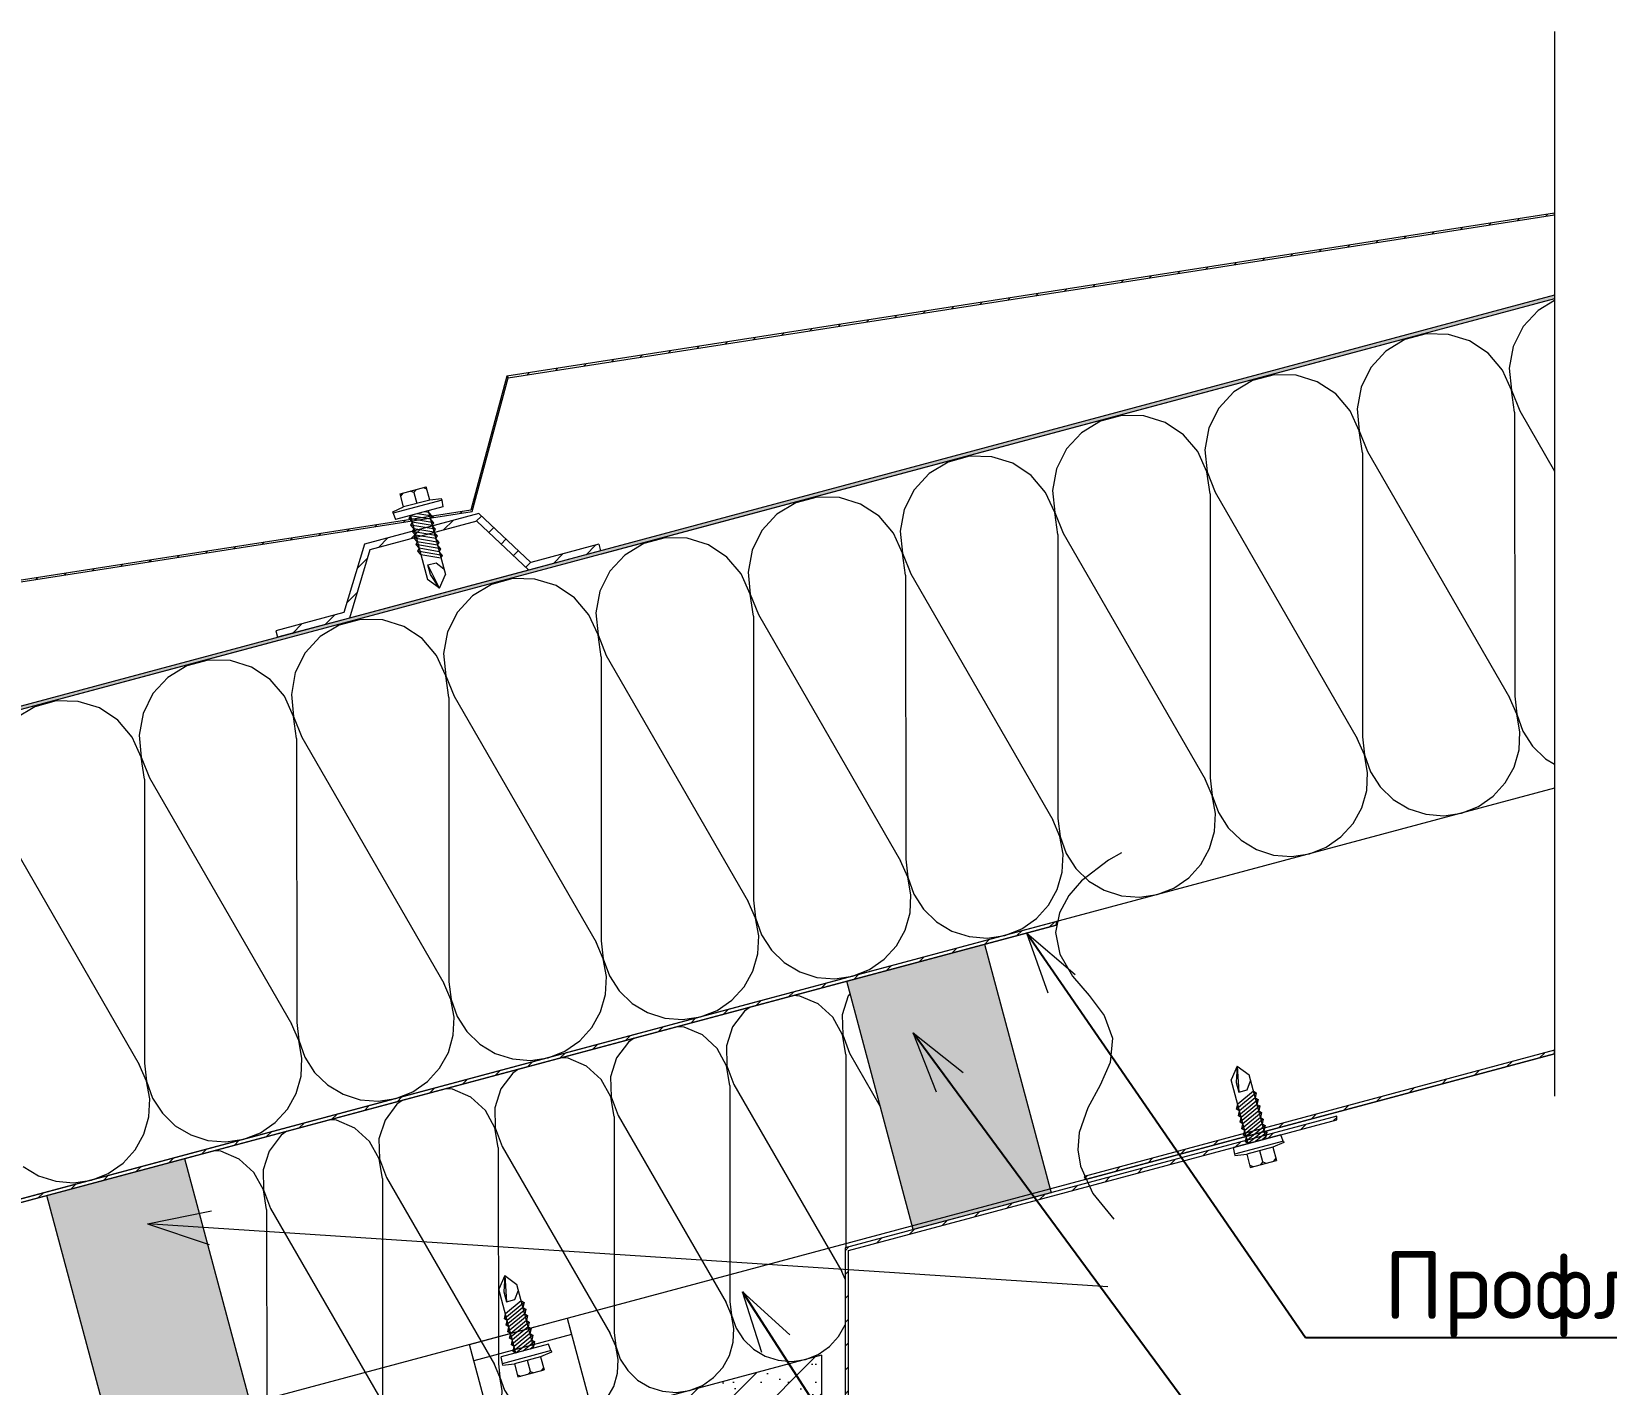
# Model space of a CAD drawing. Header units: millimetres. Extents: x -3689 to 3021565, y -698052 to -604547.
# Drawn here: x 2698088.7 to 2698555.1, y -657143 to -656742.3 of the extents above; entities that cross this region are included whole.
import ezdxf

# ---------------------------------------------------------------- set-up
doc = ezdxf.new("R2010")
doc.units = ezdxf.units.MM
doc.layers.get('0').update_dxf_attribs({"lineweight": 0})
for name, color, linetype in [('_1-1_ Внутренние стены', 7, 'Continuous'), ('_1-2_ Обрешетка металл', 7, 'Continuous'), ('_1-4_ крыши скатные', 7, 'Continuous'), ('_4-1_ Выноски на планах АР Р', 7, 'Continuous')]:
    doc.layers.add(name, color=color, linetype=linetype)
doc.styles.add('стиль1', font='isocpeur.ttf')
doc.linetypes.add('линия разрыва короткая', pattern='A,0,[1,РЎРЎРў СЃРѕ СЃС‚РѕР»РѕРІРѕР№ PDF 10.10.20231.Shx,S=7.936508,R=0,X=0,Y=0],-1000,0', length=1000)
doc.dimstyles.new('СГЕНЕРИР_СТИЛЬ__21', dxfattribs={"dimtxt": 0.18, "dimasz": 18.24, "dimexe": 0.18, "dimexo": 0.0625, "dimgap": 0.09, "dimtad": 0, "dimtih": 1, "dimtoh": 1, "dimdec": 4, "dimzin": 0, "dimdsep": 46, "dimtxsty": 'стиль1', "dimcen": 0.09, "dimadec": 0, "dimazin": 0, "dimtfac": 1, "dimtdec": 4, "dimtmove": 0, "dimatfit": 3, "dimldrblk": 'ARROWHEAD_3', "dimfxl": 1, "dimtolj": 1, "dimtzin": 0, "dimarcsym": 0})
pattern_1 = [(45, (2698238.181, -666585.176), (-3.535534, 3.535534), [])]

# ---------------------------------------------------------------- blocks, each defined once
blk = doc.blocks.new('*X487', base_point=(4900597.01, -34839.12))
at = {"layer": '_1-4_ крыши скатные', "color": 251, "linetype": 'Continuous', "lineweight": 0, "true_color": 0x6a6a6a}
for p, q in [((4900893.66, -25078.79), (4900889.22, -25083.6)), ((4900898.52, -25075.85), (4900893.66, -25078.79)), ((4900889.22, -25083.6), (4900886.29, -25089.47)), ((4900854.19, -25087.47), (4900848.58, -25090.86)), ((4900860.53, -25085.78), (4900854.19, -25087.47)), ((4900867.08, -25085.91), (4900860.53, -25085.78)), ((4900873.34, -25087.86), (4900867.08, -25085.91)), ((4900878.81, -25091.47), (4900873.34, -25087.86)), ((4900848.58, -25090.86), (4900844.14, -25095.68)), ((4900883.06, -25096.46), (4900878.81, -25091.47)), ((4900886.29, -25089.47), (4900885.1, -25095.92)), ((4900844.14, -25095.68), (4900841.21, -25101.55)), ((4900885.75, -25102.44), (4900883.06, -25096.46)), ((4900885.1, -25095.92), (4900885.76, -25102.44)), ((4900809.12, -25099.55), (4900803.51, -25102.94)), ((4900815.45, -25097.85), (4900809.12, -25099.55)), ((4900822, -25097.99), (4900815.45, -25097.85)), ((4900828.26, -25099.94), (4900822, -25097.99)), ((4900833.73, -25103.55), (4900828.26, -25099.94)), ((4900841.21, -25101.55), (4900840.03, -25107.99)), ((4900886.67, -25108.93), (4900885.75, -25102.44)), ((4900885.76, -25102.44), (4900888.21, -25108.52)), ((4900803.51, -25102.94), (4900799.06, -25107.76)), ((4900837.98, -25108.54), (4900833.73, -25103.55)), ((4900764.04, -25111.63), (4900758.43, -25115.02)), ((4900770.37, -25109.93), (4900764.04, -25111.63)), ((4900776.93, -25110.06), (4900770.37, -25109.93)), ((4900783.19, -25112.01), (4900776.93, -25110.06)), ((4900799.06, -25107.76), (4900796.13, -25113.62)), ((4900840.67, -25114.52), (4900837.98, -25108.54)), ((4900840.03, -25107.99), (4900840.68, -25114.52)), ((4900886.67, -25108.93), (4900886.7, -25193.06)), ((4900888.21, -25108.52), (4900898.52, -25126.4)), ((4900758.43, -25115.02), (4900753.99, -25119.84)), ((4900788.66, -25115.63), (4900783.19, -25112.01)), ((4900792.91, -25120.62), (4900788.66, -25115.63)), ((4900796.13, -25113.62), (4900794.95, -25120.07)), ((4900841.6, -25121.01), (4900840.67, -25114.52)), ((4900840.68, -25114.52), (4900843.13, -25120.6)), ((4900753.99, -25119.84), (4900751.06, -25125.7)), ((4900795.6, -25126.6), (4900792.91, -25120.62)), ((4900794.95, -25120.07), (4900795.61, -25126.6)), ((4900841.6, -25121.01), (4900841.63, -25205.14)), ((4900843.13, -25120.6), (4900885.17, -25193.47)), ((4900718.97, -25123.71), (4900713.36, -25127.1)), ((4900725.3, -25122.01), (4900718.97, -25123.71)), ((4900731.85, -25122.14), (4900725.3, -25122.01)), ((4900738.11, -25124.09), (4900731.85, -25122.14)), ((4900743.58, -25127.71), (4900738.11, -25124.09)), ((4900751.06, -25125.7), (4900749.87, -25132.15)), ((4900713.36, -25127.1), (4900708.91, -25131.92)), ((4900747.83, -25132.7), (4900743.58, -25127.71)), ((4900796.52, -25133.09), (4900795.6, -25126.6)), ((4900795.61, -25126.6), (4900798.05, -25132.68)), ((4900680.22, -25134.09), (4900673.89, -25135.79)), ((4900686.78, -25134.22), (4900680.22, -25134.09)), ((4900693.03, -25136.17), (4900686.78, -25134.22)), ((4900708.91, -25131.92), (4900705.98, -25137.78)), ((4900750.52, -25138.68), (4900747.83, -25132.7)), ((4900749.87, -25132.15), (4900750.53, -25138.67)), ((4900796.52, -25133.09), (4900796.55, -25217.22)), ((4900798.05, -25132.68), (4900840.09, -25205.55)), ((4900668.28, -25139.18), (4900663.83, -25143.99)), ((4900673.89, -25135.79), (4900668.28, -25139.18)), ((4900698.5, -25139.78), (4900693.03, -25136.17)), ((4900705.98, -25137.78), (4900704.8, -25144.23)), ((4900751.44, -25145.17), (4900750.52, -25138.68)), ((4900750.53, -25138.67), (4900752.98, -25144.76)), ((4900663.83, -25143.99), (4900660.9, -25149.86)), ((4900702.75, -25144.78), (4900698.5, -25139.78)), ((4900704.8, -25144.23), (4900705.45, -25150.75)), ((4900628.81, -25147.86), (4900623.2, -25151.26)), ((4900635.14, -25146.17), (4900628.81, -25147.86)), ((4900641.7, -25146.3), (4900635.14, -25146.17)), ((4900647.96, -25148.25), (4900641.7, -25146.3)), ((4900653.43, -25151.86), (4900647.96, -25148.25)), ((4900705.44, -25150.75), (4900702.75, -25144.78)), ((4900751.44, -25145.17), (4900751.47, -25229.3)), ((4900752.98, -25144.76), (4900795.02, -25217.63)), ((4900623.2, -25151.26), (4900618.76, -25156.07)), ((4900657.68, -25156.86), (4900653.43, -25151.86)), ((4900660.9, -25149.86), (4900659.72, -25156.31)), ((4900706.37, -25157.24), (4900705.44, -25150.75)), ((4900705.45, -25150.75), (4900707.9, -25156.83)), ((4900590.07, -25158.25), (4900583.74, -25159.94)), ((4900596.62, -25158.38), (4900590.07, -25158.25)), ((4900602.88, -25160.33), (4900596.62, -25158.38)), ((4900618.76, -25156.07), (4900615.83, -25161.94)), ((4900660.37, -25162.83), (4900657.68, -25156.86)), ((4900659.72, -25156.31), (4900660.38, -25162.83)), ((4900706.37, -25157.24), (4900706.4, -25241.37)), ((4900707.9, -25156.83), (4900749.94, -25229.71)), ((4900583.74, -25159.94), (4900578.13, -25163.33)), ((4900608.35, -25163.94), (4900602.88, -25160.33)), ((4900615.83, -25161.94), (4900614.64, -25168.39)), ((4900661.29, -25169.32), (4900660.37, -25162.83)), ((4900660.38, -25162.83), (4900662.82, -25168.91)), ((4900578.13, -25163.33), (4900573.68, -25168.15)), ((4900612.6, -25168.93), (4900608.35, -25163.94)), ((4900538.66, -25172.02), (4900533.05, -25175.41)), ((4900544.99, -25170.32), (4900538.66, -25172.02)), ((4900551.55, -25170.46), (4900544.99, -25170.32)), ((4900557.8, -25172.41), (4900551.55, -25170.46)), ((4900573.68, -25168.15), (4900570.75, -25174.02)), ((4900615.29, -25174.91), (4900612.6, -25168.93)), ((4900614.64, -25168.39), (4900615.3, -25174.91)), ((4900661.29, -25169.32), (4900661.32, -25253.45)), ((4900662.82, -25168.91), (4900704.86, -25241.78)), ((4900533.05, -25175.41), (4900528.6, -25180.23)), ((4900563.27, -25176.02), (4900557.8, -25172.41)), ((4900567.52, -25181.01), (4900563.27, -25176.02)), ((4900570.75, -25174.02), (4900569.57, -25180.46)), ((4900616.21, -25181.4), (4900615.29, -25174.91)), ((4900615.3, -25174.91), (4900617.75, -25180.99)), ((4900528.6, -25180.23), (4900525.67, -25186.09)), ((4900570.21, -25186.99), (4900567.52, -25181.01)), ((4900569.57, -25180.46), (4900570.22, -25186.99)), ((4900616.21, -25181.4), (4900616.24, -25265.53)), ((4900617.75, -25180.99), (4900659.79, -25253.86)), ((4900493.58, -25184.1), (4900487.97, -25187.49)), ((4900499.91, -25182.4), (4900493.58, -25184.1)), ((4900506.47, -25182.53), (4900499.91, -25182.4)), ((4900512.73, -25184.48), (4900506.47, -25182.53)), ((4900518.2, -25188.1), (4900512.73, -25184.48)), ((4900525.67, -25186.09), (4900524.49, -25192.54)), ((4900487.97, -25187.49), (4900483.53, -25192.31)), ((4900522.45, -25193.09), (4900518.2, -25188.1)), ((4900571.14, -25193.48), (4900570.21, -25186.99)), ((4900570.22, -25186.99), (4900572.67, -25193.07)), ((4900454.84, -25194.48), (4900448.51, -25196.18)), ((4900461.39, -25194.61), (4900454.84, -25194.48)), ((4900467.65, -25196.56), (4900461.39, -25194.61)), ((4900483.53, -25192.31), (4900480.6, -25198.17)), ((4900525.14, -25199.07), (4900522.45, -25193.09)), ((4900524.49, -25192.54), (4900525.15, -25199.06)), ((4900571.14, -25193.48), (4900571.17, -25277.61)), ((4900572.67, -25193.07), (4900614.71, -25265.94)), ((4900887.29, -25198.36), (4900885.17, -25193.47)), ((4900886.7, -25193.06), (4900887.31, -25198.36)), ((4900448.51, -25196.18), (4900442.9, -25199.57)), ((4900473.12, -25200.18), (4900467.65, -25196.56)), ((4900477.37, -25205.17), (4900473.12, -25200.18)), ((4900480.6, -25198.17), (4900479.41, -25204.62)), ((4900526.06, -25205.56), (4900525.14, -25199.07)), ((4900525.15, -25199.06), (4900527.59, -25205.15)), ((4900888.24, -25203.61), (4900887.29, -25198.36)), ((4900887.31, -25198.36), (4900889.11, -25203.38)), ((4900479.41, -25204.62), (4900480.07, -25211.14)), ((4900887.98, -25208.94), (4900888.24, -25203.61)), ((4900889.11, -25203.38), (4900892, -25207.86)), ((4900480.06, -25211.15), (4900477.37, -25205.17)), ((4900526.06, -25205.56), (4900526.09, -25289.69)), ((4900527.59, -25205.15), (4900569.63, -25278.02)), ((4900842.21, -25210.44), (4900840.09, -25205.55)), ((4900841.63, -25205.14), (4900842.24, -25210.44)), ((4900886.51, -25214.06), (4900887.98, -25208.94)), ((4900892, -25207.86), (4900895.83, -25211.57)), ((4900480.98, -25217.64), (4900480.06, -25211.15)), ((4900480.07, -25211.14), (4900482.52, -25217.23)), ((4900843.17, -25215.69), (4900842.21, -25210.44)), ((4900842.24, -25210.44), (4900844.03, -25215.46)), ((4900883.92, -25218.73), (4900886.51, -25214.06)), ((4900895.83, -25211.57), (4900898.52, -25213.18)), ((4900480.98, -25217.64), (4900481.01, -25301.77)), ((4900482.52, -25217.23), (4900524.56, -25290.1)), ((4900797.14, -25222.52), (4900795.02, -25217.63)), ((4900796.55, -25217.22), (4900797.16, -25222.51)), ((4900842.9, -25221.02), (4900843.17, -25215.69)), ((4900844.03, -25215.46), (4900846.92, -25219.94)), ((4900880.34, -25222.68), (4900883.92, -25218.73)), ((4900798.09, -25227.77), (4900797.14, -25222.52)), ((4900797.16, -25222.51), (4900798.96, -25227.54)), ((4900841.44, -25226.14), (4900842.9, -25221.02)), ((4900846.92, -25219.94), (4900850.76, -25223.65)), ((4900850.76, -25223.65), (4900855.33, -25226.39)), ((4900875.96, -25225.71), (4900880.34, -25222.68)), ((4900797.83, -25233.09), (4900798.09, -25227.77)), ((4900798.96, -25227.54), (4900801.85, -25232.02)), ((4900838.85, -25230.8), (4900841.44, -25226.14)), ((4900855.33, -25226.39), (4900860.41, -25228.02)), ((4900860.41, -25228.02), (4900865.72, -25228.45)), ((4900865.72, -25228.45), (4900871, -25227.67)), ((4900871, -25227.67), (4900875.96, -25225.71)), ((4900437.44, -25229.3), (4900479.48, -25302.18)), ((4900752.06, -25234.6), (4900749.94, -25229.71)), ((4900751.47, -25229.3), (4900752.08, -25234.59)), ((4900801.85, -25232.02), (4900805.68, -25235.72)), ((4900835.27, -25234.75), (4900838.85, -25230.8)), ((4900753.01, -25239.85), (4900752.06, -25234.6)), ((4900752.08, -25234.59), (4900753.88, -25239.61)), ((4900796.36, -25238.22), (4900797.83, -25233.09)), ((4900805.68, -25235.72), (4900810.25, -25238.46)), ((4900830.88, -25237.79), (4900835.27, -25234.75)), ((4900706.98, -25246.68), (4900704.86, -25241.78)), ((4900706.4, -25241.37), (4900707.01, -25246.67)), ((4900752.75, -25245.17), (4900753.01, -25239.85)), ((4900753.88, -25239.61), (4900756.77, -25244.09)), ((4900793.77, -25242.88), (4900796.36, -25238.22)), ((4900810.25, -25238.46), (4900815.33, -25240.1)), ((4900815.33, -25240.1), (4900820.65, -25240.53)), ((4900820.65, -25240.53), (4900825.92, -25239.75)), ((4900825.92, -25239.75), (4900830.88, -25237.79)), ((4900707.94, -25251.92), (4900706.98, -25246.68)), ((4900707.01, -25246.67), (4900708.8, -25251.69)), ((4900751.28, -25250.3), (4900752.75, -25245.17)), ((4900756.77, -25244.09), (4900760.6, -25247.8)), ((4900785.8, -25249.87), (4900790.19, -25246.83)), ((4900790.19, -25246.83), (4900793.77, -25242.88)), ((4900748.69, -25254.96), (4900751.28, -25250.3)), ((4900760.6, -25247.8), (4900765.18, -25250.54)), ((4900765.18, -25250.54), (4900770.26, -25252.17)), ((4900780.84, -25251.83), (4900785.8, -25249.87)), ((4900661.91, -25258.76), (4900659.79, -25253.86)), ((4900661.32, -25253.45), (4900661.93, -25258.75)), ((4900707.67, -25257.25), (4900707.94, -25251.92)), ((4900708.8, -25251.69), (4900711.7, -25256.17)), ((4900711.7, -25256.17), (4900715.53, -25259.88)), ((4900745.11, -25258.91), (4900748.69, -25254.96)), ((4900770.26, -25252.17), (4900775.57, -25252.61)), ((4900775.57, -25252.61), (4900780.84, -25251.83)), ((4900662.86, -25264), (4900661.91, -25258.76)), ((4900661.93, -25258.75), (4900663.73, -25263.77)), ((4900706.21, -25262.38), (4900707.67, -25257.25)), ((4900715.53, -25259.88), (4900720.1, -25262.62)), ((4900740.73, -25261.94), (4900745.11, -25258.91)), ((4900616.24, -25265.53), (4900616.85, -25270.83)), ((4900662.6, -25269.33), (4900662.86, -25264)), ((4900663.73, -25263.77), (4900666.62, -25268.25)), ((4900703.62, -25267.04), (4900706.21, -25262.38)), ((4900720.1, -25262.62), (4900725.18, -25264.25)), ((4900725.18, -25264.25), (4900730.49, -25264.69)), ((4900730.49, -25264.69), (4900735.77, -25263.9)), ((4900735.77, -25263.9), (4900740.73, -25261.94)), ((4900616.83, -25270.83), (4900614.71, -25265.94)), ((4900661.13, -25274.46), (4900662.6, -25269.33)), ((4900666.62, -25268.25), (4900670.45, -25271.96)), ((4900700.04, -25270.99), (4900703.62, -25267.04)), ((4900617.78, -25276.08), (4900616.83, -25270.83)), ((4900616.85, -25270.83), (4900618.65, -25275.85)), ((4900658.54, -25279.12), (4900661.13, -25274.46)), ((4900670.45, -25271.96), (4900675.03, -25274.7)), ((4900675.03, -25274.7), (4900680.1, -25276.33)), ((4900690.69, -25275.98), (4900695.65, -25274.02)), ((4900695.65, -25274.02), (4900700.04, -25270.99)), ((4900571.75, -25282.91), (4900569.63, -25278.02)), ((4900571.17, -25277.61), (4900571.78, -25282.91)), ((4900617.52, -25281.41), (4900617.78, -25276.08)), ((4900618.65, -25275.85), (4900621.54, -25280.33)), ((4900654.96, -25283.07), (4900658.54, -25279.12)), ((4900680.1, -25276.33), (4900685.42, -25276.77)), ((4900685.42, -25276.77), (4900690.69, -25275.98)), ((4900572.71, -25288.16), (4900571.75, -25282.91)), ((4900571.78, -25282.91), (4900573.57, -25287.93)), ((4900616.05, -25286.53), (4900617.52, -25281.41)), ((4900621.54, -25280.33), (4900625.37, -25284.04)), ((4900625.37, -25284.04), (4900629.95, -25286.78)), ((4900650.57, -25286.1), (4900654.96, -25283.07)), ((4900572.44, -25293.48), (4900572.71, -25288.16)), ((4900573.57, -25287.93), (4900576.47, -25292.41)), ((4900613.46, -25291.19), (4900616.05, -25286.53)), ((4900629.95, -25286.78), (4900635.03, -25288.41)), ((4900635.03, -25288.41), (4900640.34, -25288.84)), ((4900640.34, -25288.84), (4900645.61, -25288.06)), ((4900645.61, -25288.06), (4900650.57, -25286.1)), ((4900526.68, -25294.99), (4900524.56, -25290.1)), ((4900526.09, -25289.69), (4900526.7, -25294.98)), ((4900570.98, -25298.61), (4900572.44, -25293.48)), ((4900576.47, -25292.41), (4900580.3, -25296.11)), ((4900609.88, -25295.15), (4900613.46, -25291.19)), ((4900527.63, -25300.24), (4900526.68, -25294.99)), ((4900526.7, -25294.98), (4900528.5, -25300)), ((4900580.3, -25296.11), (4900584.87, -25298.86)), ((4900600.54, -25300.14), (4900605.5, -25298.18)), ((4900605.5, -25298.18), (4900609.88, -25295.15)), ((4900481.6, -25307.07), (4900479.48, -25302.18)), ((4900481.01, -25301.77), (4900481.62, -25307.06)), ((4900527.37, -25305.56), (4900527.63, -25300.24)), ((4900528.5, -25300), (4900531.39, -25304.49)), ((4900568.39, -25303.27), (4900570.98, -25298.61)), ((4900584.87, -25298.86), (4900589.95, -25300.49)), ((4900589.95, -25300.49), (4900595.26, -25300.92)), ((4900595.26, -25300.92), (4900600.54, -25300.14)), ((4900482.55, -25312.32), (4900481.6, -25307.07)), ((4900481.62, -25307.06), (4900483.42, -25312.08)), ((4900525.9, -25310.69), (4900527.37, -25305.56)), ((4900531.39, -25304.49), (4900535.22, -25308.19)), ((4900560.42, -25310.26), (4900564.81, -25307.22)), ((4900564.81, -25307.22), (4900568.39, -25303.27)), ((4900483.42, -25312.08), (4900486.31, -25316.56)), ((4900523.31, -25315.35), (4900525.9, -25310.69)), ((4900535.22, -25308.19), (4900539.8, -25310.93)), ((4900539.8, -25310.93), (4900544.87, -25312.56)), ((4900550.19, -25313), (4900555.46, -25312.22)), ((4900555.46, -25312.22), (4900560.42, -25310.26)), ((4900482.29, -25317.64), (4900482.55, -25312.32)), ((4900486.31, -25316.56), (4900490.14, -25320.27)), ((4900519.73, -25319.3), (4900523.31, -25315.35)), ((4900544.87, -25312.56), (4900550.19, -25313)), ((4900480.83, -25322.77), (4900482.29, -25317.64)), ((4900490.14, -25320.27), (4900494.72, -25323.01)), ((4900515.34, -25322.34), (4900519.73, -25319.3)), ((4900478.23, -25327.43), (4900480.83, -25322.77)), ((4900494.72, -25323.01), (4900499.8, -25324.64)), ((4900499.8, -25324.64), (4900505.11, -25325.08)), ((4900505.11, -25325.08), (4900510.39, -25324.3)), ((4900510.39, -25324.3), (4900515.34, -25322.34)), ((4900474.65, -25331.38), (4900478.23, -25327.43)), ((4900445.07, -25332.35), (4900449.64, -25335.09)), ((4900449.64, -25335.09), (4900454.72, -25336.72)), ((4900465.31, -25336.37), (4900470.27, -25334.41)), ((4900470.27, -25334.41), (4900474.65, -25331.38)), ((4900454.72, -25336.72), (4900460.03, -25337.16)), ((4900460.03, -25337.16), (4900465.31, -25336.37))]:
    blk.add_line(p, q, dxfattribs=at)
blk = doc.blocks.new('*X488', base_point=(4900597.01, -34839.12))
at = {"layer": '_1-4_ крыши скатные', "color": 251, "linetype": 'Continuous', "lineweight": 0, "true_color": 0x6a6a6a}
for p, q in [((4900675.06, -25281.9), (4900673.02, -25281.75)), ((4900680.47, -25284.22), (4900675.06, -25281.9)), ((4900684.83, -25288.17), (4900680.47, -25284.22)), ((4900689.39, -25281.83), (4900687.6, -25287.43)), ((4900689.92, -25281.13), (4900689.39, -25281.83)), ((4900658.63, -25286.3), (4900655.1, -25291.01)), ((4900660.33, -25285.15), (4900658.63, -25286.3)), ((4900687.65, -25293.34), (4900684.83, -25288.17)), ((4900687.6, -25287.43), (4900687.74, -25293.32)), ((4900640.77, -25291.09), (4900638.73, -25290.94)), ((4900646.18, -25293.4), (4900640.77, -25291.09)), ((4900650.54, -25297.36), (4900646.18, -25293.4)), ((4900655.1, -25291.01), (4900653.31, -25296.62)), ((4900688.63, -25299.14), (4900687.65, -25293.34)), ((4900687.74, -25293.32), (4900689.79, -25298.83)), ((4900624.34, -25295.49), (4900620.81, -25300.2)), ((4900626.04, -25294.34), (4900624.34, -25295.49)), ((4900653.36, -25302.53), (4900650.54, -25297.36)), ((4900653.31, -25296.62), (4900653.45, -25302.5)), ((4900606.48, -25300.28), (4900604.44, -25300.13)), ((4900611.89, -25302.59), (4900606.48, -25300.28)), ((4900616.25, -25306.55), (4900611.89, -25302.59)), ((4900620.81, -25300.2), (4900619.02, -25305.81)), ((4900654.34, -25308.33), (4900653.36, -25302.53)), ((4900653.45, -25302.5), (4900655.5, -25308.02)), ((4900688.63, -25299.14), (4900688.65, -25356.42)), ((4900689.79, -25298.83), (4900698.88, -25314.58)), ((4900590.05, -25304.68), (4900586.52, -25309.39)), ((4900591.75, -25303.53), (4900590.05, -25304.68)), ((4900619.07, -25311.72), (4900616.25, -25306.55)), ((4900619.02, -25305.81), (4900619.16, -25311.69)), ((4900572.19, -25309.46), (4900570.15, -25309.32)), ((4900577.6, -25311.78), (4900572.19, -25309.46)), ((4900581.96, -25315.74), (4900577.6, -25311.78)), ((4900586.52, -25309.39), (4900584.73, -25315)), ((4900620.05, -25317.52), (4900619.07, -25311.72)), ((4900619.16, -25311.69), (4900621.21, -25317.21)), ((4900654.34, -25308.33), (4900654.36, -25372.33)), ((4900655.5, -25308.02), (4900687.48, -25363.46)), ((4900555.76, -25313.87), (4900552.23, -25318.58)), ((4900557.46, -25312.72), (4900555.76, -25313.87)), ((4900584.78, -25320.9), (4900581.96, -25315.74)), ((4900584.73, -25315), (4900584.87, -25320.88)), ((4900537.9, -25318.65), (4900535.85, -25318.51)), ((4900543.31, -25320.97), (4900537.9, -25318.65)), ((4900547.67, -25324.93), (4900543.31, -25320.97)), ((4900552.23, -25318.58), (4900550.44, -25324.18)), ((4900585.76, -25326.71), (4900584.78, -25320.9)), ((4900584.87, -25320.88), (4900586.92, -25326.4)), ((4900620.05, -25317.52), (4900620.07, -25381.52)), ((4900621.21, -25317.21), (4900653.19, -25372.64)), ((4900521.47, -25323.06), (4900517.94, -25327.77)), ((4900523.17, -25321.91), (4900521.47, -25323.06)), ((4900550.49, -25330.09), (4900547.67, -25324.93)), ((4900550.44, -25324.18), (4900550.58, -25330.07)), ((4900503.61, -25327.84), (4900501.56, -25327.69)), ((4900509.02, -25330.16), (4900503.61, -25327.84)), ((4900513.38, -25334.12), (4900509.02, -25330.16)), ((4900517.94, -25327.77), (4900516.15, -25333.37)), ((4900551.47, -25335.9), (4900550.49, -25330.09)), ((4900550.58, -25330.07), (4900552.63, -25335.58)), ((4900585.76, -25326.71), (4900585.78, -25390.71)), ((4900586.92, -25326.4), (4900618.9, -25381.83)), ((4900516.2, -25339.28), (4900513.38, -25334.12)), ((4900516.15, -25333.37), (4900516.29, -25339.26)), ((4900552.63, -25335.58), (4900584.61, -25391.02)), ((4900517.18, -25345.08), (4900516.2, -25339.28)), ((4900516.29, -25339.26), (4900518.34, -25344.77)), ((4900551.47, -25335.9), (4900551.49, -25399.9)), ((4900518.34, -25344.77), (4900550.32, -25400.21)), ((4900517.18, -25345.08), (4900517.2, -25402.36)), ((4900688.45, -25365.69), (4900687.48, -25363.46)), ((4900654.81, -25376.37), (4900653.19, -25372.64)), ((4900654.36, -25372.33), (4900654.82, -25376.36)), ((4900655.53, -25380.36), (4900654.81, -25376.37)), ((4900654.82, -25376.36), (4900656.19, -25380.18)), ((4900620.52, -25385.55), (4900618.9, -25381.83)), ((4900620.07, -25381.52), (4900620.53, -25385.55)), ((4900655.33, -25384.41), (4900655.53, -25380.36)), ((4900656.19, -25380.18), (4900658.39, -25383.59)), ((4900686.54, -25382.67), (4900688.45, -25379.22)), ((4900621.24, -25389.54), (4900620.52, -25385.55)), ((4900620.53, -25385.55), (4900621.9, -25389.37)), ((4900654.22, -25388.31), (4900655.33, -25384.41)), ((4900658.39, -25383.59), (4900661.31, -25386.41)), ((4900661.31, -25386.41), (4900664.79, -25388.49)), ((4900680.48, -25387.98), (4900683.81, -25385.67)), ((4900683.81, -25385.67), (4900686.54, -25382.67)), ((4900586.23, -25394.74), (4900584.61, -25391.02)), ((4900585.78, -25390.71), (4900586.24, -25394.74)), ((4900621.04, -25393.6), (4900621.24, -25389.54)), ((4900621.9, -25389.37), (4900624.1, -25392.78)), ((4900652.25, -25391.85), (4900654.22, -25388.31)), ((4900664.79, -25388.49), (4900668.65, -25389.73)), ((4900668.65, -25389.73), (4900672.69, -25390.07)), ((4900672.69, -25390.07), (4900676.7, -25389.47)), ((4900676.7, -25389.47), (4900680.48, -25387.98)), ((4900586.95, -25398.73), (4900586.23, -25394.74)), ((4900586.24, -25394.74), (4900587.61, -25398.56)), ((4900619.93, -25397.5), (4900621.04, -25393.6)), ((4900624.1, -25392.78), (4900627.02, -25395.6)), ((4900627.02, -25395.6), (4900630.5, -25397.68)), ((4900646.19, -25397.17), (4900649.52, -25394.86)), ((4900649.52, -25394.86), (4900652.25, -25391.85)), ((4900551.93, -25403.93), (4900550.32, -25400.21)), ((4900551.49, -25399.9), (4900551.95, -25403.92)), ((4900586.75, -25402.78), (4900586.95, -25398.73)), ((4900587.61, -25398.56), (4900589.81, -25401.96)), ((4900617.95, -25401.04), (4900619.93, -25397.5)), ((4900630.5, -25397.68), (4900634.36, -25398.92)), ((4900634.36, -25398.92), (4900638.4, -25399.25)), ((4900638.4, -25399.25), (4900642.41, -25398.66)), ((4900642.41, -25398.66), (4900646.19, -25397.17)), ((4900512.55, -25403.37), (4900512.67, -25403.57)), ((4900552.66, -25407.92), (4900551.93, -25403.93)), ((4900551.95, -25403.92), (4900553.32, -25407.74)), ((4900585.64, -25406.68), (4900586.75, -25402.78)), ((4900589.81, -25401.96), (4900592.73, -25404.78)), ((4900592.73, -25404.78), (4900596.2, -25406.87)), ((4900611.89, -25406.36), (4900615.23, -25404.05)), ((4900615.23, -25404.05), (4900617.95, -25401.04)), ((4900552.46, -25411.97), (4900552.66, -25407.92)), ((4900553.32, -25407.74), (4900555.52, -25411.15)), ((4900583.66, -25410.23), (4900585.64, -25406.68)), ((4900596.2, -25406.87), (4900600.07, -25408.11)), ((4900600.07, -25408.11), (4900604.11, -25408.44)), ((4900604.11, -25408.44), (4900608.12, -25407.85)), ((4900608.12, -25407.85), (4900611.89, -25406.36)), ((4900551.35, -25415.87), (4900552.46, -25411.97)), ((4900555.52, -25411.15), (4900558.43, -25413.97)), ((4900558.43, -25413.97), (4900561.91, -25416.06)), ((4900577.6, -25415.54), (4900580.94, -25413.24)), ((4900580.94, -25413.24), (4900583.66, -25410.23)), ((4900546.65, -25422.42), (4900549.37, -25419.42)), ((4900549.37, -25419.42), (4900551.35, -25415.87)), ((4900561.91, -25416.06), (4900565.78, -25417.3)), ((4900565.78, -25417.3), (4900569.82, -25417.63)), ((4900569.82, -25417.63), (4900573.83, -25417.03)), ((4900573.83, -25417.03), (4900577.6, -25415.54)), ((4900525.89, -25424.21), (4900527.62, -25425.25)), ((4900543.31, -25424.73), (4900546.65, -25422.42)), ((4900527.62, -25425.25), (4900531.49, -25426.49)), ((4900531.49, -25426.49), (4900535.53, -25426.82)), ((4900535.53, -25426.82), (4900539.54, -25426.22)), ((4900539.54, -25426.22), (4900543.31, -25424.73))]:
    blk.add_line(p, q, dxfattribs=at)
blk = doc.blocks.new('ARROWHEAD_3')
at = {"color": 0, "linetype": 'Continuous', "lineweight": 0}
blk.add_line((0, 0), (-1, 0), dxfattribs=at)
at = {"color": 0, "linetype": 'Continuous', "lineweight": 0, "flags": 128}
blk.add_lwpolyline([(-1, 0.2679), (0, 0), (-1, -0.2679)], dxfattribs=at)

msp = doc.modelspace()

# ---------------------------------------------------------------- hatches: boundary and pattern name
at = {"linetype": 'Continuous', "lineweight": 0, "true_color": 0xf2f2f2}
for points in [[(2698330.1089, -657023.5435), (2698370.9212, -657012.6079), (2698390.634, -657086.1769), (2698349.8216, -657097.1125)], [(2698093.2562, -657087.008), (2698134.0685, -657076.0724), (2698153.7813, -657149.6414), (2698112.969, -657160.577)]]:
    msp.add_hatch(color=7, dxfattribs=at).paths.add_polyline_path(points)
at = {"layer": '_1-1_ Внутренние стены', "linetype": 'Continuous', "lineweight": 0}
h = msp.add_hatch(dxfattribs=at)
h.set_pattern_fill('ГАЗОБЕТОН_0004', style=0, pattern_type=2)
h.set_pattern_definition([(45, (2698238.181, -666585.176), (-6.363961, 6.363961), []), (90, (2698231.817, -666578.812), (-8.1, 0), [0, -5.4, 0, -8.1]), (155, (2698238.181, -666572.448), (3.423208, 7.341093), [0, -3.96, 0, -6.84])])
h.paths.add_polyline_path([(2698322.6057, -657331.854), (2698322.6057, -657134.258), (2698172.6057, -657174.4503), (2698172.6057, -657331.854)])
at = {"layer": '_1-2_ Обрешетка металл', "linetype": 'Continuous', "lineweight": 0}
h = msp.add_hatch(dxfattribs=at)
h.set_pattern_fill('_1__МЕТАЛЛЫ_ГОСТ_0004', style=0, pattern_type=2)
h.set_pattern_definition(pattern_1)
h.paths.add_polyline_path([(2698187.3316, -656894.0855), (2698181.2535, -656914.3491), (2698161.0807, -656919.7544), (2698161.5983, -656921.6863), (2698182.8487, -656915.9923), (2698188.9267, -656895.7287), (2698220.5791, -656887.2475), (2698235.9746, -656901.7572), (2698257.225, -656896.0632), (2698256.7073, -656894.1313), (2698236.5345, -656899.5366), (2698221.139, -656885.0269)])
at = {"layer": '_1-4_ крыши скатные', "linetype": 'Continuous', "lineweight": 0}
h = msp.add_hatch(dxfattribs=at)
h.set_pattern_fill('_1__МЕТАЛЛЫ_ГОСТ_0004', style=0, pattern_type=2)
h.set_pattern_definition(pattern_1)
h.paths.add_polyline_path([(2698229.5055, -656844.3765), (2698229.9036, -656844.8205), (2698539.6872, -656796.5971), (2698539.6872, -656796.0911)])
at = {"layer": '_1-4_ крыши скатные', "linetype": 'Continuous', "lineweight": 0, "true_color": 0xe9e9e9}
msp.add_hatch(color=254, dxfattribs=at).paths.add_polyline_path([(2698539.6872, -656820.378), (2697936.6751, -656981.9545), (2697936.6751, -656982.9898), (2698539.6872, -656821.4133)])
at = {"layer": '_1-4_ крыши скатные', "linetype": 'Continuous', "lineweight": 0}
h = msp.add_hatch(dxfattribs=at)
h.set_pattern_fill('_1__МЕТАЛЛЫ_ГОСТ_0004', style=0, pattern_type=2)
h.set_pattern_definition(pattern_1)
h.paths.add_polyline_path([(2697936.6751, -656928.4262), (2698219.2129, -656884.4441), (2698229.9036, -656844.8205), (2698229.5055, -656844.3765), (2698218.8148, -656884), (2697936.6751, -656927.9202)])
h = msp.add_hatch(dxfattribs=at)
h.set_pattern_fill('_1__МЕТАЛЛЫ_ГОСТ_0004', style=0, pattern_type=2)
h.set_pattern_definition(pattern_1)
h.paths.add_polyline_path([(2697936.6751, -657128.9638), (2698392.1103, -657006.9303), (2698392.3037, -657005.8431), (2697936.6751, -657127.9284)])
h = msp.add_hatch(dxfattribs=at)
h.set_pattern_fill('_1__МЕТАЛЛЫ_ГОСТ_0004', style=0, pattern_type=2)
h.set_pattern_definition(pattern_1)
h.paths.add_polyline_path([(2698400.7743, -657082.2545), (2698539.6872, -657045.0329), (2698539.6872, -657043.9976), (2698400.3596, -657081.3303)])
h = msp.add_hatch(dxfattribs=at)
h.set_pattern_fill('_1__МЕТАЛЛЫ_ГОСТ_0004', style=0, pattern_type=2)
h.set_pattern_definition(pattern_1)
h.paths.add_polyline_path([(2698327.0835, -657259.2621), (2698327.0835, -657276.5202), (2698328.0835, -657276.5202), (2698329.6185, -657276.5202), (2698330.6186, -657276.5202), (2698330.6186, -657103.2933), (2698475.1787, -657064.5585), (2698475.1787, -657063.5232), (2698329.6185, -657102.5259), (2698329.6185, -657103.5612), (2698329.6185, -657275.5201), (2698328.0835, -657275.5201), (2698328.0835, -657259.2621)])

# ---------------------------------------------------------------- linework, layer by layer
at = {"color": 7, "linetype": 'линия разрыва короткая', "lineweight": 0, "ltscale": 0.1}
msp.add_line((2698539.6872, -656742.2629), (2698539.6872, -657057.5897), dxfattribs=at)
at = {"color": 7, "linetype": 'Continuous', "lineweight": 0}
for p, q in [((2698197.8761, -656879.2236), (2698205.6036, -656877.1535)), ((2698198.0395, -656879.8333), (2698198.7294, -656878.995)), ((2698201.9032, -656878.7983), (2698200.8865, -656878.4171)), ((2698201.9032, -656878.7983), (2698202.5932, -656877.9599)), ((2698201.9032, -656878.7983), (2698202.7749, -656882.0523)), ((2698205.767, -656877.7632), (2698204.7503, -656877.3821)), ((2698206.6387, -656881.0172), (2698205.6036, -656877.1535)), ((2698195.6691, -656884.5109), (2698198.9112, -656883.0874)), ((2698210.2783, -656881.0775), (2698195.7892, -656884.959)), ((2698210.5602, -656883.0724), (2698196.5423, -656886.8278)), ((2698198.9112, -656883.0874), (2698197.8761, -656879.2236)), ((2698206.6387, -656881.0172), (2698198.9112, -656883.0874)), ((2698210.1582, -656880.6294), (2698206.6387, -656881.0172)), ((2698210.2783, -656881.0775), (2698210.1582, -656880.6294)), ((2698210.2173, -656881.0938), (2698210.5602, -656883.0724)), ((2698195.7892, -656884.959), (2698195.6691, -656884.5109)), ((2698195.8501, -656884.9427), (2698196.5423, -656886.8278)), ((2698200.8949, -656885.6617), (2698200.4096, -656886.5022)), ((2698207.8611, -656887.7588), (2698200.4096, -656886.5022)), ((2698200.4096, -656886.5022), (2698201.4125, -656887.5936)), ((2698200.8949, -656885.6617), (2698205.9523, -656904.5402)), ((2698206.8583, -656886.6674), (2698200.8949, -656885.6617)), ((2698201.4125, -656887.5936), (2698200.9272, -656888.4341)), ((2698208.3786, -656889.6907), (2698200.9272, -656888.4341)), ((2698200.9272, -656888.4341), (2698201.93, -656889.5255)), ((2698207.3758, -656888.5993), (2698201.4125, -656887.5936)), ((2698207.3436, -656885.8269), (2698203.0077, -656885.0957)), ((2698206.3407, -656884.7355), (2698205.1205, -656884.5297)), ((2698206.2076, -656884.2385), (2698211.265, -656903.117)), ((2698207.3436, -656885.8269), (2698206.3407, -656884.7355)), ((2698206.8583, -656886.6674), (2698207.3436, -656885.8269)), ((2698207.8611, -656887.7588), (2698206.8583, -656886.6674)), ((2698207.3758, -656888.5993), (2698207.8611, -656887.7588)), ((2698201.93, -656889.5255), (2698201.4447, -656890.3659)), ((2698208.8962, -656891.6226), (2698201.4447, -656890.3659)), ((2698201.4447, -656890.3659), (2698202.4475, -656891.4574)), ((2698207.8933, -656890.5311), (2698201.93, -656889.5255)), ((2698202.4475, -656891.4574), (2698201.9622, -656892.2978)), ((2698209.4137, -656893.5544), (2698201.9622, -656892.2978)), ((2698201.9622, -656892.2978), (2698202.9651, -656893.3892)), ((2698208.4109, -656892.463), (2698202.4475, -656891.4574)), ((2698208.3786, -656889.6907), (2698207.3758, -656888.5993)), ((2698207.8933, -656890.5311), (2698208.3786, -656889.6907)), ((2698208.8962, -656891.6226), (2698207.8933, -656890.5311)), ((2698208.4109, -656892.463), (2698208.8962, -656891.6226)), ((2698209.4137, -656893.5544), (2698208.4109, -656892.463)), ((2698202.9651, -656893.3892), (2698202.4798, -656894.2297)), ((2698209.9312, -656895.4863), (2698202.4798, -656894.2297)), ((2698202.4798, -656894.2297), (2698203.4826, -656895.3211)), ((2698208.9284, -656894.3949), (2698202.9651, -656893.3892)), ((2698203.4826, -656895.3211), (2698202.9973, -656896.1616)), ((2698210.4488, -656897.4182), (2698202.9973, -656896.1616)), ((2698202.9973, -656896.1616), (2698204.0001, -656897.253)), ((2698209.4459, -656896.3268), (2698203.4826, -656895.3211)), ((2698209.9635, -656898.2586), (2698204.0001, -656897.253)), ((2698208.9284, -656894.3949), (2698209.4137, -656893.5544)), ((2698209.9312, -656895.4863), (2698208.9284, -656894.3949)), ((2698209.4459, -656896.3268), (2698209.9312, -656895.4863)), ((2698210.4488, -656897.4182), (2698209.4459, -656896.3268)), ((2698209.9635, -656898.2586), (2698210.4488, -656897.4182)), ((2698206.0687, -656900.2315), (2698208.518, -656899.5753)), ((2698206.8417, -656903.1169), (2698206.0687, -656900.2315)), ((2698209.5029, -656907.1667), (2698206.0687, -656900.2315)), ((2698208.518, -656899.5753), (2698210.8055, -656901.4018)), ((2698209.5029, -656907.1667), (2698205.9523, -656904.5402)), ((2698209.5029, -656907.1667), (2698206.8417, -656903.1169)), ((2698209.5029, -656907.1667), (2698211.265, -656903.117)), ((2698445.6867, -657048.6491), (2698443.9246, -657052.6988)), ((2698445.6867, -657048.6491), (2698445.4064, -657053.4869)), ((2698445.6867, -657048.6491), (2698446.1794, -657056.3724)), ((2698445.6867, -657048.6491), (2698449.2373, -657051.2756)), ((2698454.2947, -657070.1541), (2698449.2373, -657051.2756)), ((2698448.9821, -657071.5773), (2698443.9246, -657052.6988)), ((2698445.4064, -657053.4869), (2698446.1794, -657056.3724)), ((2698450.5388, -657056.1339), (2698445.8768, -657059.9861)), ((2698446.1794, -657056.3724), (2698448.6287, -657055.7162)), ((2698448.6287, -657055.7162), (2698449.6968, -657052.9908)), ((2698450.5388, -657056.1339), (2698451.3793, -657056.6192)), ((2698451.3793, -657056.6192), (2698445.5539, -657061.4326)), ((2698445.5539, -657061.4326), (2698445.8768, -657059.9861)), ((2698451.8968, -657058.5511), (2698446.0715, -657063.3645)), ((2698451.0564, -657058.0658), (2698446.3944, -657061.9179)), ((2698452.4144, -657060.483), (2698446.589, -657065.2964)), ((2698451.5739, -657059.9977), (2698446.9119, -657063.8498)), ((2698451.3793, -657056.6192), (2698451.0564, -657058.0658)), ((2698451.0564, -657058.0658), (2698451.8968, -657058.5511)), ((2698451.8968, -657058.5511), (2698451.5739, -657059.9977)), ((2698451.5739, -657059.9977), (2698452.4144, -657060.483)), ((2698452.4144, -657060.483), (2698452.0914, -657061.9296)), ((2698446.3944, -657061.9179), (2698445.5539, -657061.4326)), ((2698446.0715, -657063.3645), (2698446.3944, -657061.9179)), ((2698446.9119, -657063.8498), (2698446.0715, -657063.3645)), ((2698446.589, -657065.2964), (2698446.9119, -657063.8498)), ((2698447.4294, -657065.7817), (2698446.589, -657065.2964)), ((2698452.9319, -657062.4149), (2698447.1065, -657067.2283)), ((2698452.0914, -657061.9296), (2698447.4294, -657065.7817)), ((2698453.4494, -657064.3468), (2698447.6241, -657069.1602)), ((2698452.609, -657063.8615), (2698447.947, -657067.7136)), ((2698452.0914, -657061.9296), (2698452.9319, -657062.4149)), ((2698452.9319, -657062.4149), (2698452.609, -657063.8615)), ((2698452.609, -657063.8615), (2698453.4494, -657064.3468)), ((2698453.4494, -657064.3468), (2698453.1265, -657065.7933)), ((2698458.6474, -657068.9881), (2698444.6294, -657072.7434)), ((2698447.1065, -657067.2283), (2698447.4294, -657065.7817)), ((2698447.947, -657067.7136), (2698447.1065, -657067.2283)), ((2698447.6241, -657069.1602), (2698447.947, -657067.7136)), ((2698448.4645, -657069.6455), (2698447.6241, -657069.1602)), ((2698453.967, -657066.2786), (2698448.1416, -657071.092)), ((2698448.1416, -657071.092), (2698448.4645, -657069.6455)), ((2698453.1265, -657065.7933), (2698448.4645, -657069.6455)), ((2698453.644, -657067.7252), (2698448.9821, -657071.5773)), ((2698454.4845, -657068.2105), (2698451.0948, -657071.0113)), ((2698453.1265, -657065.7933), (2698453.967, -657066.2786)), ((2698454.1616, -657069.6571), (2698453.2076, -657070.4453)), ((2698453.967, -657066.2786), (2698453.644, -657067.7252)), ((2698453.644, -657067.7252), (2698454.4845, -657068.2105)), ((2698454.4845, -657068.2105), (2698454.1616, -657069.6571)), ((2698459.3395, -657070.8732), (2698458.6474, -657068.9881)), ((2698444.9723, -657074.722), (2698444.6294, -657072.7434)), ((2698459.4005, -657070.8568), (2698444.9114, -657074.7384)), ((2698444.9114, -657074.7384), (2698445.0314, -657075.1864)), ((2698445.0314, -657075.1864), (2698448.5509, -657074.7986)), ((2698448.9821, -657071.5773), (2698448.1416, -657071.092)), ((2698456.2785, -657072.7285), (2698448.5509, -657074.7986)), ((2698448.5509, -657074.7986), (2698449.586, -657078.6624)), ((2698453.2864, -657077.0176), (2698452.4147, -657073.7635)), ((2698459.5205, -657071.3049), (2698456.2785, -657072.7285)), ((2698456.2785, -657072.7285), (2698457.3135, -657076.5922)), ((2698459.4005, -657070.8568), (2698459.5205, -657071.3049)), ((2698449.4227, -657078.0526), (2698450.4393, -657078.4338)), ((2698449.586, -657078.6624), (2698457.3135, -657076.5922)), ((2698453.2864, -657077.0176), (2698452.5965, -657077.8559)), ((2698453.2864, -657077.0176), (2698454.3031, -657077.3987)), ((2698457.1502, -657075.9825), (2698456.4602, -657076.8208)), ((2698123.0308, -657095.3419), (2698141.9786, -657091.5754)), ((2698407.4526, -657114.0192), (2698123.0308, -657095.3419)), ((2698123.0308, -657095.3419), (2698141.3234, -657101.5539)), ((2698228.8697, -657110.7161), (2698227.1076, -657114.7658)), ((2698228.8697, -657110.7161), (2698228.5894, -657115.5539)), ((2698228.8697, -657110.7161), (2698229.3624, -657118.4394)), ((2698228.8697, -657110.7161), (2698232.4203, -657113.3426)), ((2698232.165, -657133.6443), (2698227.1076, -657114.7658)), ((2698228.5894, -657115.5539), (2698229.3624, -657118.4394)), ((2698231.8116, -657117.7832), (2698232.8798, -657115.0578)), ((2698237.4777, -657132.2211), (2698232.4203, -657113.3426)), ((2698234.5622, -657118.6862), (2698228.7369, -657123.4996)), ((2698233.7218, -657118.2009), (2698229.0598, -657122.0531)), ((2698235.0798, -657120.6181), (2698229.2544, -657125.4315)), ((2698229.3624, -657118.4394), (2698231.8116, -657117.7832)), ((2698234.2393, -657120.1328), (2698229.5773, -657123.9849)), ((2698233.7218, -657118.2009), (2698234.5622, -657118.6862)), ((2698234.5622, -657118.6862), (2698234.2393, -657120.1328)), ((2698234.2393, -657120.1328), (2698235.0798, -657120.6181)), ((2698235.0798, -657120.6181), (2698234.7568, -657122.0647)), ((2698228.7369, -657123.4996), (2698229.0598, -657122.0531)), ((2698229.5773, -657123.9849), (2698228.7369, -657123.4996)), ((2698229.2544, -657125.4315), (2698229.5773, -657123.9849)), ((2698230.0949, -657125.9168), (2698229.2544, -657125.4315)), ((2698235.5973, -657122.55), (2698229.7719, -657127.3634)), ((2698229.7719, -657127.3634), (2698230.0949, -657125.9168)), ((2698234.7568, -657122.0647), (2698230.0949, -657125.9168)), ((2698236.1148, -657124.4819), (2698230.2895, -657129.2953)), ((2698235.2744, -657123.9966), (2698230.6124, -657127.8487)), ((2698235.7919, -657125.9285), (2698231.1299, -657129.7806)), ((2698234.7568, -657122.0647), (2698235.5973, -657122.55)), ((2698235.5973, -657122.55), (2698235.2744, -657123.9966)), ((2698235.2744, -657123.9966), (2698236.1148, -657124.4819)), ((2698236.1148, -657124.4819), (2698235.7919, -657125.9285)), ((2698235.7919, -657125.9285), (2698236.6324, -657126.4138)), ((2698230.6124, -657127.8487), (2698229.7719, -657127.3634)), ((2698230.2895, -657129.2953), (2698230.6124, -657127.8487)), ((2698231.1299, -657129.7806), (2698230.2895, -657129.2953)), ((2698236.6324, -657126.4138), (2698230.807, -657131.2272)), ((2698230.807, -657131.2272), (2698231.1299, -657129.7806)), ((2698237.1499, -657128.3456), (2698231.3246, -657133.159)), ((2698236.3095, -657127.8603), (2698231.6475, -657131.7125)), ((2698236.827, -657129.7922), (2698232.165, -657133.6443)), ((2698237.6675, -657130.2775), (2698234.2778, -657133.0783)), ((2698236.6324, -657126.4138), (2698236.3095, -657127.8603)), ((2698236.3095, -657127.8603), (2698237.1499, -657128.3456)), ((2698237.1499, -657128.3456), (2698236.827, -657129.7922)), ((2698236.827, -657129.7922), (2698237.6675, -657130.2775)), ((2698237.6675, -657130.2775), (2698237.3445, -657131.7241)), ((2698241.8303, -657131.0551), (2698227.8124, -657134.8104)), ((2698228.1553, -657136.789), (2698227.8124, -657134.8104)), ((2698242.5834, -657132.9238), (2698228.0943, -657136.8054)), ((2698231.6475, -657131.7125), (2698230.807, -657131.2272)), ((2698231.3246, -657133.159), (2698231.6475, -657131.7125)), ((2698232.165, -657133.6443), (2698231.3246, -657133.159)), ((2698239.4614, -657134.7955), (2698231.7339, -657136.8656)), ((2698237.3445, -657131.7241), (2698236.3906, -657132.5123)), ((2698242.7035, -657133.3719), (2698239.4614, -657134.7955)), ((2698239.4614, -657134.7955), (2698240.4965, -657138.6592)), ((2698242.5225, -657132.9402), (2698241.8303, -657131.0551)), ((2698242.5834, -657132.9238), (2698242.7035, -657133.3719)), ((2698228.0943, -657136.8054), (2698228.2144, -657137.2534)), ((2698228.2144, -657137.2534), (2698231.7339, -657136.8656)), ((2698231.7339, -657136.8656), (2698232.769, -657140.7294)), ((2698232.6056, -657140.1196), (2698233.6223, -657140.5008)), ((2698232.769, -657140.7294), (2698240.4965, -657138.6592)), ((2698236.4694, -657139.0846), (2698235.5977, -657135.8305)), ((2698236.4694, -657139.0846), (2698235.7794, -657139.9229)), ((2698236.4694, -657139.0846), (2698237.486, -657139.4657)), ((2698240.3331, -657138.0495), (2698239.6432, -657138.8878))]:
    msp.add_line(p, q, dxfattribs=at)
at = {"color": 7, "linetype": 'Continuous', "lineweight": 0, "flags": 128}
for points in [[(2698330.1089, -657023.5435), (2698370.9212, -657012.6079), (2698390.634, -657086.1769), (2698349.8216, -657097.1125)], [(2698093.2562, -657087.008), (2698134.0685, -657076.0724), (2698153.7813, -657149.6414), (2698112.969, -657160.577)], [(2698218.3762, -657131.1279), (2698247.354, -657123.3633), (2698286.1768, -657268.2522), (2698257.1991, -657276.0168)], [(2698218.3762, -657131.1279), (2698247.354, -657123.3633), (2698248.6481, -657128.1929), (2698219.6703, -657135.9575)]]:
    msp.add_lwpolyline(points, close=True, dxfattribs=at)
at = {"layer": '_1-1_ Внутренние стены', "color": 7, "linetype": 'Continuous', "lineweight": 15}
for q in [(2698172.6057, -657174.4503), (2698322.6057, -657331.854)]:
    msp.add_line((2698322.6057, -657134.258), q, dxfattribs=at)
at = {"layer": '_1-1_ Внутренние стены', "color": 7, "linetype": 'Continuous', "lineweight": 0, "flags": 128}
msp.add_lwpolyline([(2698411.4165, -656985.4674), (2698407.5781, -656987.6359), (2698399.661, -656993.7583), (2698395.8598, -656998.1226), (2698393.063, -657003.2599), (2698391.9454, -657009.0983), (2698393.1816, -657015.566), (2698396.9776, -657022.0141), (2698401.8554, -657027.7877), (2698406.2959, -657033.6569), (2698408.7802, -657040.3919), (2698408.0896, -657047.5616), (2698405.1013, -657054.3111), (2698401.4809, -657061.0763), (2698398.8938, -657068.2936), (2698398.5285, -657073.4491), (2698399.3186, -657078.2625), (2698403.0001, -657086.437), (2698409.2196, -657093.9982)], dxfattribs=at)
at = {"layer": '_1-2_ Обрешетка металл', "color": 7, "linetype": 'Continuous', "lineweight": 0}
for p, q in [((2698220.5791, -656887.2475), (2698188.9267, -656895.7287)), ((2698220.5791, -656887.2475), (2698235.9746, -656901.7572)), ((2698221.139, -656885.0269), (2698236.5345, -656899.5366)), ((2698187.3316, -656894.0856), (2698181.2535, -656914.3491)), ((2698188.9267, -656895.7287), (2698182.8487, -656915.9922)), ((2698256.7073, -656894.1313), (2698236.5345, -656899.5366)), ((2698256.7073, -656894.1313), (2698257.225, -656896.0632)), ((2698181.2535, -656914.3491), (2698161.0807, -656919.7544)), ((2698161.0807, -656919.7544), (2698161.5983, -656921.6863))]:
    msp.add_line(p, q, dxfattribs=at)
at = {"layer": '_1-4_ крыши скатные', "color": 7, "linetype": 'Continuous', "lineweight": 5}
for p, q in [((2698539.6872, -656820.3779), (2697936.6751, -656981.9545)), ((2698539.6872, -656821.4132), (2697936.6751, -656982.9897)), ((2698499.9312, -656832.0657), (2698257.4838, -656897.0291)), ((2698221.139, -656885.0269), (2698187.3316, -656894.0856)), ((2698257.225, -656896.0632), (2698235.9746, -656901.7572)), ((2698235.9746, -656901.7572), (2698182.8487, -656915.9922)), ((2698182.8487, -656915.9922), (2698161.5983, -656921.6863)), ((2698161.8571, -656922.6522), (2697936.6751, -656982.9897)), ((2698539.6872, -656966.3519), (2697936.6751, -657127.9284))]:
    msp.add_line(p, q, dxfattribs=at)
at = {"layer": '_1-4_ крыши скатные', "color": 7, "linetype": 'Continuous', "lineweight": 0}
msp.add_line((2698392.1103, -657006.9303), (2697936.6751, -657128.9638), dxfattribs=at)
at = {"layer": '_1-4_ крыши скатные', "color": 254, "linetype": 'Continuous', "lineweight": 0, "true_color": 0xcccccc}
msp.add_line((2698539.6872, -657045.0329), (2697936.6751, -657206.6095), dxfattribs=at)
at = {"layer": '_1-4_ крыши скатные', "color": 7, "linetype": 'Continuous', "lineweight": 5, "flags": 128}
for points in [[(2698229.5055, -656844.3765), (2698229.9036, -656844.8205), (2698539.6872, -656796.5971), (2698539.6872, -656796.0911)], [(2697936.6751, -656928.4262), (2698219.2129, -656884.4441), (2698229.9036, -656844.8205), (2698229.5055, -656844.3765), (2698218.8148, -656884), (2697936.6751, -656927.9202)], [(2697936.6751, -657128.9638), (2698392.1103, -657006.9303), (2698392.3037, -657005.8431), (2697936.6751, -657127.9284)], [(2698400.7743, -657082.2545), (2698539.6872, -657045.0329), (2698539.6872, -657043.9976), (2698400.3596, -657081.3303)], [(2698327.0835, -657259.2621), (2698327.0835, -657276.5202), (2698328.0835, -657276.5202), (2698329.6185, -657276.5202), (2698330.6186, -657276.5202), (2698330.6186, -657103.2933), (2698475.1787, -657064.5585), (2698475.1787, -657063.5232), (2698329.6185, -657102.5259), (2698329.6185, -657103.5612), (2698329.6185, -657275.5201), (2698328.0835, -657275.5201), (2698328.0835, -657259.2621)]]:
    msp.add_lwpolyline(points, close=True, dxfattribs=at)

# ---------------------------------------------------------------- block references
at = {"layer": '_1-4_ крыши скатные', "color": 251, "linetype": 'Continuous', "lineweight": 0, "true_color": 0x6a6a6a}
for name in ['*X487', '*X488']:
    msp.add_blockref(name, (2698238.1811, -666585.176), dxfattribs=at)

# ---------------------------------------------------------------- texts
at = {"color": 7, "linetype": 'Continuous', "lineweight": 0, "insert": (2698772.5146, -657129.0078), "char_height": 20, "attachment_point": 9, "style": 'стиль1'}
msp.add_mtext('\\A1;{\\pqr;\\fISOCPEUR|b0|i0|c0|p34;Проф\\fISOCPEUR|b0|i0|c0|p34;лист\\fISOCPEUR|b0|i0|c0|p34; Н75-750-0,8}', dxfattribs=at)

# ---------------------------------------------------------------- leaders
at = {"color": 7, "linetype": 'Continuous', "lineweight": 0, "annotation_type": 0, "has_hookline": 1, "hookline_direction": 0}
for points, text_width in [([(2698383.3807, -657009.2694), (2698465.9171, -657129.0078), (2698772.4246, -657129.0078)], 277), ([(2698349.8204, -657038.8225), (2698466.0755, -657196.5009), (2698491.6674, -657196.5009)], 230)]:
    msp.add_leader(points, dimstyle='СГЕНЕРИР_СТИЛЬ__21', dxfattribs=dict(at, text_width=text_width))
at = {"layer": '_4-1_ Выноски на планах АР Р', "color": 7, "linetype": 'Continuous', "lineweight": 0, "annotation_type": 0, "has_hookline": 1, "hookline_direction": 0, "text_width": 387}
msp.add_leader([(2698299.2348, -657115.5276), (2698381.0114, -657242.5448), (2698790.9919, -657242.5448)], dimstyle='СГЕНЕРИР_СТИЛЬ__21', dxfattribs=at)

doc.saveas('drawing.dxf')
